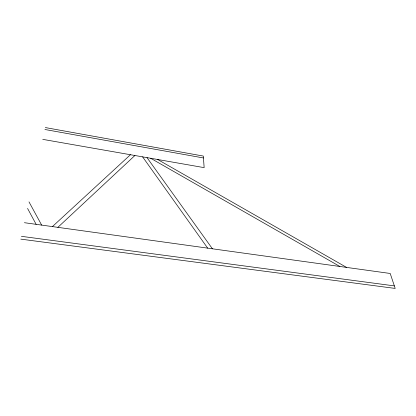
<?xml version="1.0" encoding="UTF-8"?>
<svg xmlns="http://www.w3.org/2000/svg" width="416" height="416" viewBox="0 0 416 416"><rect width="100%" height="100%" fill="white"/><g stroke="black" fill="none" stroke-linecap="round" stroke-linejoin="round"><path stroke-width="0.62" d="M57.871 227.349L134.904 155.506M52.421 226.59L130.452 154.726M21.414 236.335L394.352 285.891M20.8 239.132L395.2 288.428L390.203 273.468L24.414 222.706M42.744 139.36L204.152 167.638L203.32 156.068L45.339 127.572M44.918 129.501L203.46 157.966M157.654 159.494L346.585 267.415M150.66 158.267L339.882 266.484M147.009 157.628L212.425 248.799M142.6 156.853L207.678 248.139M28.995 201.88L41.652 225.098M27.555 208.432L36.13 224.328"/></g></svg>
